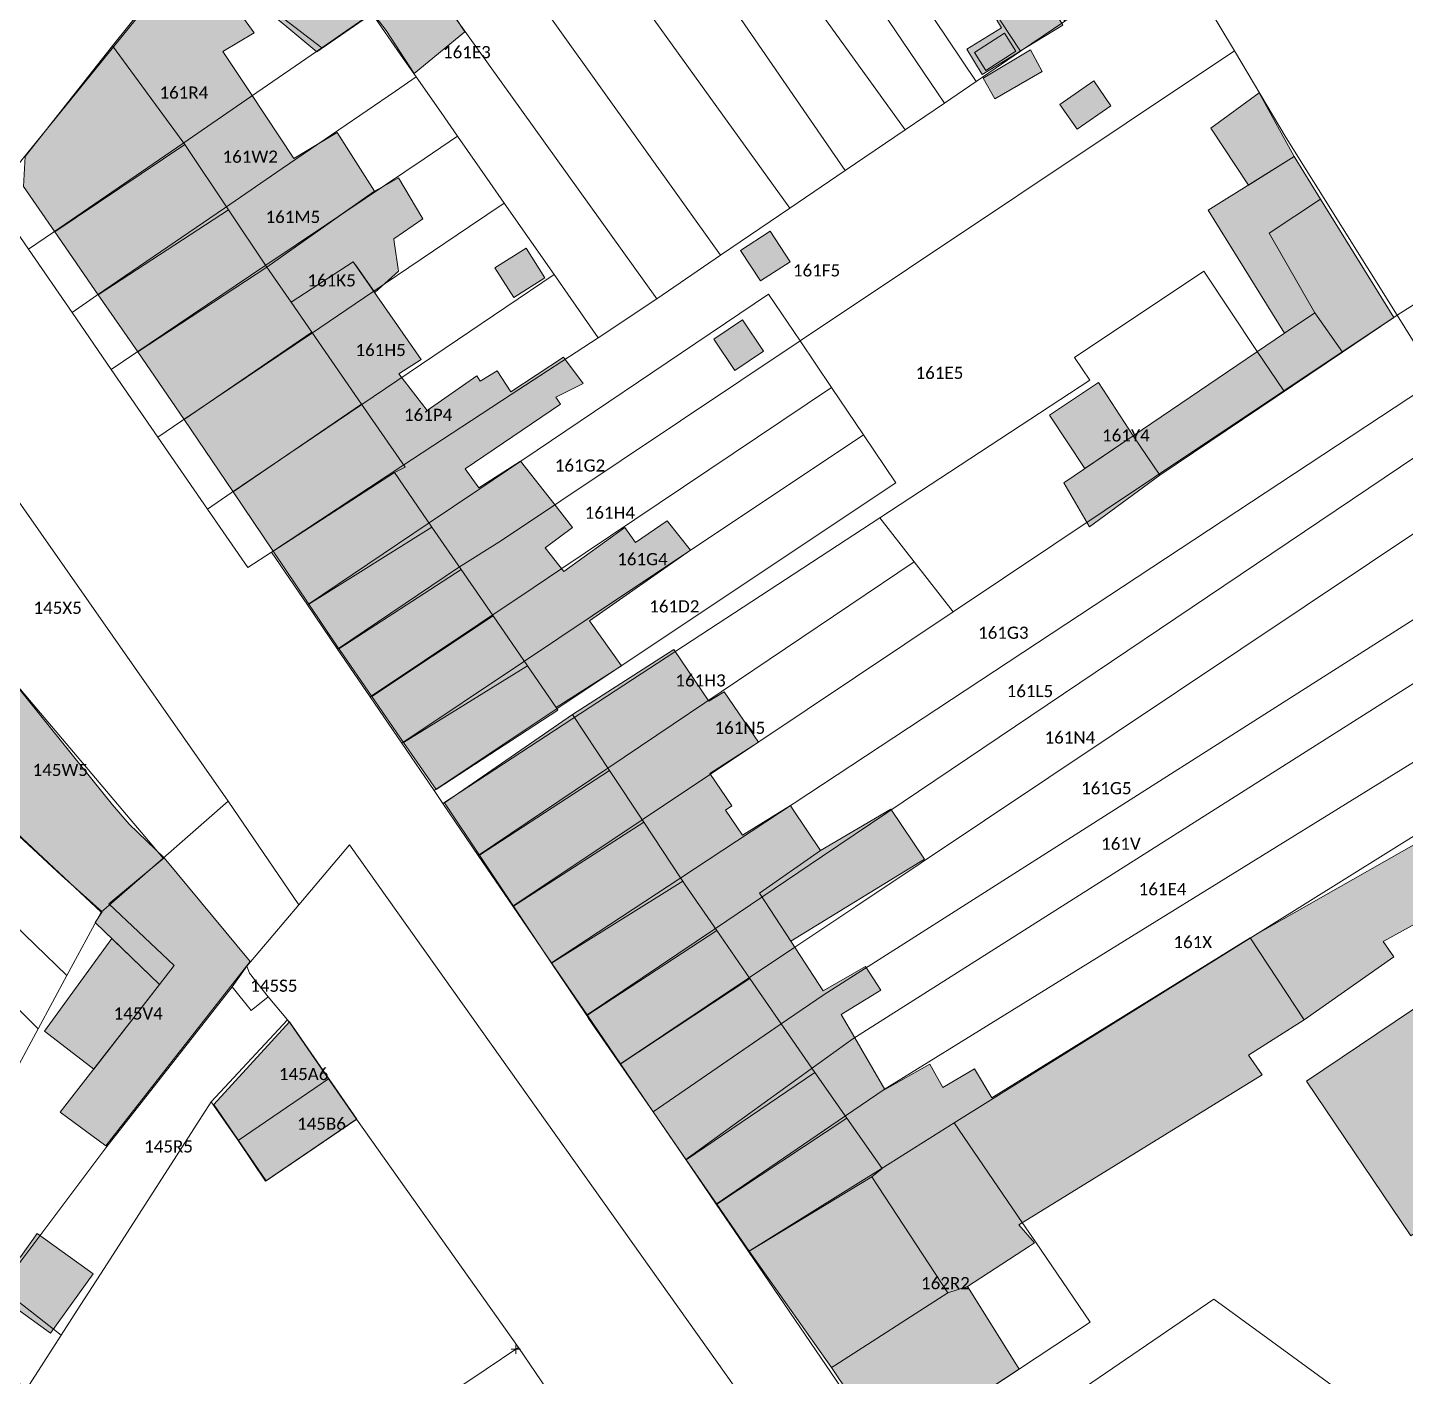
# Model space of a CAD drawing. Header units: metres. Extents: x 113120 to 240396, y 120329 to 242116.
# Drawn here: x 119753.5 to 119844, y 121497.3 to 121585.9 of the extents above; entities that cross this region are included whole.
import ezdxf

# ---------------------------------------------------------------- set-up
doc = ezdxf.new("R2010")
doc.units = ezdxf.units.M
doc.header["$LTSCALE"] = 3
doc.header["$PDMODE"] = 2
doc.header["$PDSIZE"] = 0.3
for name, color, linetype, lineweight in [('Bpn_CaPa', 78, 'Continuous', 0), ('Bpn_ReBu', 4, 'Continuous', 0), ('Bpt_CaNu', 7, 'Continuous', 0), ('Bpt_PrSt', 7, 'Continuous', 0), ('Hachure bâtiment', 11, 'Continuous', 0)]:
    doc.layers.add(name, color=color, linetype=linetype, lineweight=lineweight)
doc.styles.add('Legend', font='')
doc.styles.get('Legend').set_extended_font_data('Calibri')

msp = doc.modelspace()

# ---------------------------------------------------------------- hatches: boundary and pattern name
at = {"layer": 'Hachure bâtiment'}
h = msp.add_hatch(color=256, dxfattribs=at)
h.dxf.hatch_style = 1
h.paths.add_polyline_path([(119802.653, 121608.868), (119804.12, 121609.818), (119802.57, 121612.351), (119803.32, 121612.768), (119801.553, 121615.468), (119802.603, 121616.151), (119807.51, 121608.185), (119804.505, 121606.219), (119803.651, 121608.274)], flags=16)
h.paths.add_polyline_path([(119813.703, 121607.118), (119811.003, 121605.551), (119812.103, 121603.851), (119810.703, 121603.001), (119802.603, 121616.151), (119801.553, 121615.468), (119803.32, 121612.768), (119802.57, 121612.351), (119804.12, 121609.818), (119802.653, 121608.868), (119802.47, 121609.318), (119801.003, 121608.301), (119801.87, 121606.668), (119800.27, 121605.618), (119798.02, 121608.968), (119796.303, 121606.818), (119798.603, 121603.468), (119795.567, 121600.722), (119794.77, 121600.001), (119793.703, 121601.201), (119792.42, 121602.168), (119792.12, 121601.518), (119791.02, 121602.468), (119789.87, 121600.801), (119791.37, 121599.918), (119794.87, 121594.018), (119793.553, 121593.101), (119792.403, 121595.001), (119789.653, 121593.251), (119785.424, 121590.246), (119785.22, 121590.101), (119783.153, 121593.268), (119779.753, 121588.651), (119780.97, 121587.551), (119782.253, 121585.618), (119778.92, 121582.868), (119777.07, 121585.701), (119776.203, 121586.851), (119772.52, 121584.301), (119768.22, 121587.918), (119767.12, 121587.318), (119768.403, 121585.551), (119766.353, 121584.318), (119768.191, 121581.554), (119771.02, 121577.301), (119773.853, 121579.001), (119776.303, 121575.151), (119769.236, 121570.168), (119766.719, 121573.933), (119763.853, 121578.218), (119759.102, 121584.693), (119766.702, 121594.175), (119774.603, 121587.818), (119777.07, 121590.818), (119780.807, 121595.364), (119783.855, 121599.07), (119783.977, 121599.219), (119784.112, 121599.399), (119786.95, 121603.186), (119789.62, 121606.751), (119790.303, 121606.268), (119792.47, 121609.868), (119784.695, 121615.947), (119787.308, 121619.456), (119795.103, 121613.118), (119797.702, 121616.385), (119800.405, 121619.783), (119802.85, 121622.856)])
h = msp.add_hatch(color=256, dxfattribs=at)
h.dxf.hatch_style = 1
h.paths.add_polyline_path([(119818.42, 121584.351), (119816.453, 121583.084), (119815.703, 121584.268), (119817.67, 121585.518)], flags=16)
h.paths.add_polyline_path([(119820.734, 121587.328), (119821.515, 121586.046), (119820.29, 121585.3), (119818.676, 121584.317), (119818.505, 121584.213), (119816.212, 121582.816), (119815.201, 121584.478), (119817.494, 121585.874), (119816.512, 121587.489), (119819.521, 121589.321), (119820.504, 121587.707)])
h = msp.add_hatch(color=256, dxfattribs=at)
h.dxf.hatch_style = 1
h.paths.add_polyline_path([(119820.153, 121583.018), (119817.053, 121581.218), (119816.27, 121582.568), (119819.395, 121584.434)])
h.paths.add_polyline_path([(119818.42, 121584.351), (119816.453, 121583.084), (119815.703, 121584.268), (119817.67, 121585.518)], flags=16)
h = msp.add_hatch(color=256, dxfattribs=at)
h.dxf.hatch_style = 1
h.paths.add_polyline_path([(119763.853, 121578.218), (119755.317, 121572.482), (119753.27, 121575.451), (119753.37, 121577.418), (119759.102, 121584.693)])
h = msp.add_hatch(color=256, dxfattribs=at)
h.dxf.hatch_style = 1
h.paths.add_polyline_path([(119824.67, 121580.751), (119822.453, 121579.218), (119821.32, 121580.851), (119823.553, 121582.401)])
h = msp.add_hatch(color=256, dxfattribs=at)
h.dxf.hatch_style = 1
h.paths.add_polyline_path([(119834.408, 121581.598), (119836.703, 121577.418), (119833.696, 121575.546), (119831.227, 121579.283)])
h = msp.add_hatch(color=256, dxfattribs=at)
h.dxf.hatch_style = 1
h.paths.add_polyline_path([(119766.719, 121573.933), (119758.175, 121568.337), (119755.317, 121572.482), (119763.853, 121578.218)])
h = msp.add_hatch(color=256, dxfattribs=at)
h.dxf.hatch_style = 1
h.paths.add_polyline_path([(119838.428, 121574.618), (119835.07, 121572.401), (119838.053, 121567.168), (119836.074, 121565.827), (119831.053, 121573.901), (119836.703, 121577.418)])
h = msp.add_hatch(color=256, dxfattribs=at)
h.dxf.hatch_style = 1
h.paths.add_polyline_path([(119773.214, 121572.973), (119774.179, 121573.653), (119776.303, 121575.151), (119777.069, 121575.573), (119777.884, 121576.021), (119779.412, 121573.451), (119779.486, 121573.325), (119777.574, 121572.028), (119777.605, 121571.811), (119777.876, 121569.904), (119776.323, 121568.499), (119775.166, 121570.163), (119775.057, 121570.32), (119775.052, 121570.328), (119774.92, 121570.518), (119770.836, 121567.851), (119770.831, 121567.858), (119769.398, 121569.933), (119769.236, 121570.168)])
h = msp.add_hatch(color=256, dxfattribs=at)
h.dxf.hatch_style = 1
h.paths.add_polyline_path([(119843.253, 121566.851), (119839.869, 121564.585), (119838.053, 121567.168), (119835.07, 121572.401), (119838.428, 121574.618)])
h = msp.add_hatch(color=256, dxfattribs=at)
h.dxf.hatch_style = 1
h.paths.add_polyline_path([(119769.236, 121570.168), (119760.76, 121564.589), (119758.175, 121568.337), (119766.719, 121573.933)])
h = msp.add_hatch(color=256, dxfattribs=at)
h.dxf.hatch_style = 1
h.paths.add_polyline_path([(119803.603, 121570.518), (119801.653, 121569.251), (119800.353, 121571.251), (119802.303, 121572.518)])
h = msp.add_hatch(color=256, dxfattribs=at)
h.dxf.hatch_style = 1
h.paths.add_polyline_path([(119779.378, 121564.101), (119777.903, 121563.151), (119779.77, 121560.751), (119783.02, 121563.018), (119783.253, 121562.668), (119784.37, 121563.351), (119785.27, 121561.968), (119788.72, 121564.251), (119788.855, 121564.069), (119790.003, 121562.518), (119788.22, 121561.618), (119788.52, 121561.168), (119782.27, 121556.918), (119783.153, 121555.668), (119785.903, 121557.418), (119788.103, 121554.618), (119789.32, 121553.068), (119787.52, 121551.718), (119788.753, 121550.168), (119792.753, 121553.051), (119793.453, 121552.068), (119795.52, 121553.501), (119797.07, 121551.568), (119790.42, 121546.918), (119792.52, 121543.968), (119788.238, 121541.235), (119786.356, 121543.97), (119784.1, 121547.249), (119781.996, 121550.308), (119780.086, 121553.084), (119777.62, 121556.668), (119778.32, 121557.018), (119775.453, 121561.168), (119772.192, 121565.888), (119770.836, 121567.851), (119774.92, 121570.518)])
h = msp.add_hatch(color=256, dxfattribs=at)
h.dxf.hatch_style = 1
h.paths.add_polyline_path([(119787.503, 121569.451), (119785.453, 121568.168), (119784.22, 121570.118), (119786.27, 121571.401)])
h = msp.add_hatch(color=256, dxfattribs=at)
h.dxf.hatch_style = 1
h.paths.add_polyline_path([(119769.398, 121569.933), (119770.836, 121567.851), (119772.192, 121565.888), (119763.82, 121560.151), (119760.76, 121564.589), (119769.236, 121570.168)])
h = msp.add_hatch(color=256, dxfattribs=at)
h.dxf.hatch_style = 1
h.paths.add_polyline_path([(119839.869, 121564.585), (119827.886, 121556.501), (119826.124, 121559.078), (119836.074, 121565.827), (119838.053, 121567.168)])
h = msp.add_hatch(color=256, dxfattribs=at)
h.dxf.hatch_style = 1
h.paths.add_polyline_path([(119801.853, 121564.651), (119799.97, 121563.368), (119798.603, 121565.418), (119800.47, 121566.701)])
h = msp.add_hatch(color=256, dxfattribs=at)
h.dxf.hatch_style = 1
h.paths.add_polyline_path([(119775.453, 121561.168), (119767.021, 121555.402), (119763.82, 121560.151), (119772.192, 121565.888)])
h = msp.add_hatch(color=256, dxfattribs=at)
h.dxf.hatch_style = 1
h.paths.add_polyline_path([(119822.957, 121556.938), (119820.635, 121560.447), (119823.855, 121562.574), (119826.124, 121559.078)])
h = msp.add_hatch(color=256, dxfattribs=at)
h.dxf.hatch_style = 1
h.paths.add_polyline_path([(119778.32, 121557.018), (119777.62, 121556.668), (119769.651, 121551.5), (119767.021, 121555.402), (119775.453, 121561.168)])
h = msp.add_hatch(color=256, dxfattribs=at)
h.dxf.hatch_style = 1
h.paths.add_polyline_path([(119827.886, 121556.501), (119823.27, 121553.101), (119821.57, 121556.001), (119826.124, 121559.078)])
h = msp.add_hatch(color=256, dxfattribs=at)
h.dxf.hatch_style = 1
h.paths.add_polyline_path([(119748.053, 121550.651), (119751.07, 121546.618), (119750.22, 121545.851), (119759.103, 121534.851), (119760.203, 121533.568), (119762.503, 121531.368), (119758.87, 121528.351), (119763.153, 121524.301), (119762.185, 121523.053), (119757.97, 121527.118), (119758.42, 121527.818), (119755.753, 121530.201), (119748.62, 121536.818), (119747.703, 121536.001), (119746.803, 121536.668), (119745.253, 121534.351), (119746.953, 121532.601), (119744.27, 121530.068), (119745.47, 121528.868), (119740.103, 121522.818), (119739.884, 121522.586), (119737.32, 121519.868), (119738.82, 121518.751), (119737.753, 121517.551), (119736.303, 121518.651), (119734.97, 121516.868), (119738.853, 121513.451), (119737.603, 121511.951), (119735.103, 121514.018), (119733.597, 121512.273), (119732.47, 121510.968), (119733.353, 121510.051), (119733.169, 121509.852), (119732.353, 121508.968), (119731.152, 121509.42), (119730.753, 121509.051), (119736.02, 121504.751), (119733.753, 121501.468), (119732.87, 121502.151), (119731.37, 121499.918), (119729.853, 121501.101), (119728.653, 121499.618), (119728.307, 121499.874), (119722.156, 121504.433), (119724.304, 121508.132), (119724.417, 121508.327), (119724.503, 121508.485), (119726.568, 121512.302), (119728.813, 121516.453), (119728.885, 121516.585), (119728.998, 121516.78), (119731.056, 121520.332), (119732.809, 121523.355), (119732.884, 121523.485), (119732.995, 121523.681), (119735.132, 121527.437), (119737.246, 121531.155), (119739.179, 121534.552), (119739.253, 121534.683), (119739.342, 121534.84), (119741.204, 121538.133), (119743.224, 121541.705), (119743.335, 121541.901), (119743.42, 121542.051), (119745.003, 121544.868), (119745.553, 121544.518), (119747.32, 121548.551), (119740.253, 121553.651), (119738.596, 121553.254), (119741.12, 121557.668)])
h = msp.add_hatch(color=256, dxfattribs=at)
h.dxf.hatch_style = 1
h.paths.add_polyline_path([(119780.086, 121553.084), (119772, 121548.016), (119769.651, 121551.5), (119777.62, 121556.668)])
h = msp.add_hatch(color=256, dxfattribs=at)
h.dxf.hatch_style = 1
h.paths.add_polyline_path([(119781.996, 121550.308), (119773.966, 121545.099), (119773.84, 121545.286), (119772, 121548.016), (119780.086, 121553.084)], flags=17)
h = msp.add_hatch(color=256, dxfattribs=at)
h.dxf.hatch_style = 1
h.paths.add_polyline_path([(119784.1, 121547.249), (119776.131, 121541.964), (119774.051, 121544.975), (119773.966, 121545.099), (119781.996, 121550.308)], flags=17)
h = msp.add_hatch(color=256, dxfattribs=at)
h.dxf.hatch_style = 1
h.paths.add_polyline_path([(119786.356, 121543.97), (119778.223, 121538.936), (119776.131, 121541.964), (119784.1, 121547.249)])
h = msp.add_hatch(color=256, dxfattribs=at)
h.dxf.hatch_style = 1
h.paths.add_polyline_path([(119798.27, 121541.651), (119799.27, 121542.268), (119801.52, 121538.968), (119798.32, 121536.901), (119799.77, 121534.768), (119799.37, 121534.501), (119800.47, 121532.851), (119803.62, 121534.801), (119803.76, 121534.589), (119805.603, 121531.843), (119801.603, 121529.051), (119803.654, 121525.885), (119805.77, 121522.618), (119808.553, 121524.218), (119809.57, 121522.668), (119806.953, 121521.068), (119807.849, 121519.532), (119809.82, 121516.151), (119812.77, 121517.801), (119813.62, 121516.268), (119815.72, 121517.501), (119816.853, 121515.601), (119833.803, 121526.118), (119837.353, 121520.718), (119833.703, 121518.401), (119834.603, 121517.101), (119818.62, 121507.251), (119819.653, 121506.068), (119819.32, 121505.851), (119815.253, 121503.201), (119813.953, 121502.801), (119808.97, 121510.418), (119809.653, 121510.951), (119807.333, 121514.266), (119805.228, 121517.274), (119803.553, 121519.668), (119803.01, 121520.456), (119800.956, 121523.436), (119798.787, 121526.584), (119796.678, 121529.647), (119796.55, 121529.832), (119796.446, 121529.988), (119793.995, 121533.696), (119791.747, 121537.097), (119789.32, 121540.768), (119795.97, 121545.044)])
h = msp.add_hatch(color=256, dxfattribs=at)
h.dxf.hatch_style = 1
h.paths.add_polyline_path([(119788.238, 121541.235), (119788.353, 121541.068), (119780.353, 121535.851), (119778.223, 121538.936), (119786.356, 121543.97)])
h = msp.add_hatch(color=256, dxfattribs=at)
h.dxf.hatch_style = 1
h.paths.add_polyline_path([(119791.747, 121537.097), (119783.196, 121531.541), (119780.903, 121534.968), (119789.32, 121540.768)])
h = msp.add_hatch(color=256, dxfattribs=at)
h.dxf.hatch_style = 1
h.paths.add_polyline_path([(119793.995, 121533.696), (119785.44, 121528.187), (119783.196, 121531.541), (119791.747, 121537.097)])
h = msp.add_hatch(color=256, dxfattribs=at)
h.dxf.hatch_style = 1
h.paths.add_polyline_path([(119854.686, 121513.359), (119848.287, 121509.175), (119844.355, 121506.53), (119837.512, 121516.7), (119865.355, 121535.434), (119872.352, 121525.035), (119866.723, 121521.249), (119860.804, 121517.358)])
h = msp.add_hatch(color=256, dxfattribs=at)
h.dxf.hatch_style = 1
h.paths.add_polyline_path([(119810.22, 121534.567), (119812.429, 121531.267), (119803.654, 121525.885), (119801.603, 121529.051), (119805.603, 121531.843)], flags=17)
h = msp.add_hatch(color=256, dxfattribs=at)
h.dxf.hatch_style = 1
h.paths.add_polyline_path([(119837.353, 121520.718), (119833.803, 121526.118), (119849.37, 121534.951), (119851.17, 121532.001), (119851.922, 121531.025), (119842.539, 121525.864), (119843.249, 121524.854)])
h = msp.add_hatch(color=256, dxfattribs=at)
h.dxf.hatch_style = 1
h.paths.add_polyline_path([(119796.446, 121529.988), (119796.55, 121529.832), (119787.938, 121524.453), (119785.44, 121528.187), (119793.995, 121533.696)])
h = msp.add_hatch(color=256, dxfattribs=at)
h.dxf.hatch_style = 1
h.paths.add_polyline_path([(119768.153, 121524.551), (119758.67, 121512.451), (119755.67, 121514.651), (119762.185, 121523.053), (119763.153, 121524.301), (119758.87, 121528.351), (119762.503, 121531.368)])
h = msp.add_hatch(color=256, dxfattribs=at)
h.dxf.hatch_style = 1
h.paths.add_polyline_path([(119796.678, 121529.647), (119798.787, 121526.584), (119790.244, 121521.006), (119790.16, 121521.131), (119787.938, 121524.453), (119796.55, 121529.832)])
h = msp.add_hatch(color=256, dxfattribs=at)
h.dxf.hatch_style = 1
h.paths.add_polyline_path([(119800.956, 121523.436), (119792.453, 121517.801), (119790.372, 121520.82), (119790.244, 121521.006), (119798.787, 121526.584)], flags=17)
h = msp.add_hatch(color=256, dxfattribs=at)
h.dxf.hatch_style = 1
h.paths.add_polyline_path([(119757.872, 121517.491), (119754.631, 121519.981), (119759.072, 121526.055), (119762.185, 121523.053)], flags=17)
h = msp.add_hatch(color=256, dxfattribs=at)
h.dxf.hatch_style = 1
h.paths.add_polyline_path([(119803.01, 121520.456), (119794.61, 121514.672), (119792.453, 121517.801), (119800.956, 121523.436)], flags=17)
h = msp.add_hatch(color=256, dxfattribs=at)
h.dxf.hatch_style = 1
h.paths.add_polyline_path([(119775.14, 121514.209), (119769.195, 121510.142), (119765.766, 121515.155), (119770.729, 121520.593)])
h = msp.add_hatch(color=256, dxfattribs=at)
h.dxf.hatch_style = 1
h.paths.add_polyline_path([(119803.553, 121519.668), (119805.228, 121517.274), (119796.772, 121511.535), (119794.61, 121514.672), (119803.01, 121520.456)], flags=17)
h = msp.add_hatch(color=256, dxfattribs=at)
h.dxf.hatch_style = 1
h.paths.add_polyline_path([(119807.333, 121514.266), (119798.784, 121508.617), (119796.772, 121511.535), (119805.228, 121517.274)], flags=17)
h = msp.add_hatch(color=256, dxfattribs=at)
h.dxf.hatch_style = 1
h.paths.add_polyline_path([(119809.653, 121510.951), (119808.97, 121510.418), (119800.92, 121505.518), (119798.784, 121508.617), (119807.333, 121514.266)], flags=17)
h = msp.add_hatch(color=256, dxfattribs=at)
h.dxf.hatch_style = 1
h.paths.add_polyline_path([(119813.953, 121502.801), (119806.54, 121498.024), (119806.326, 121497.887), (119800.92, 121505.518), (119808.97, 121510.418)])
h = msp.add_hatch(color=256, dxfattribs=at)
h.dxf.hatch_style = 1
h.paths.add_polyline_path([(119750.814, 121503.198), (119753.083, 121505.173), (119754.163, 121506.679), (119757.836, 121504.044), (119755.042, 121500.151), (119750.806, 121503.19)], flags=17)
h = msp.add_hatch(color=256, dxfattribs=at)
h.dxf.hatch_style = 1
h.paths.add_polyline_path([(119818.467, 121498.066), (119818.653, 121497.768), (119810.153, 121492.168), (119806.326, 121497.887), (119806.54, 121498.024), (119813.953, 121502.801), (119815.253, 121503.201)])

# ---------------------------------------------------------------- linework, layer by layer
at = {"layer": 'Bpn_CaPa'}
for points in [[(119804.196, 121640.601), (119812.054, 121633.88), (119813.97, 121630.83), (119816.286, 121627.143), (119836.604, 121594.797), (119840.287, 121597.63), (119854.578, 121574.034), (119843.455, 121567.01), (119836.179, 121578.662), (119832.786, 121584.36), (119828.723, 121591.1), (119806.354, 121626.929), (119803.953, 121628.9), (119798.561, 121633.458), (119800.424, 121635.82), (119804.196, 121640.601)], [(119789.89, 121622.673), (119792.616, 121626.029), (119800.339, 121619.762), (119805.919, 121611.005), (119806.789, 121609.639), (119821.646, 121586.324), (119818.733, 121584.341), (119802.588, 121608.848), (119800.073, 121612.665), (119797.636, 121616.364), (119789.89, 121622.673)], [(119787.316, 121619.374), (119789.89, 121622.673), (119797.636, 121616.364), (119800.073, 121612.665), (119802.588, 121608.848), (119818.733, 121584.341), (119815.815, 121582.354), (119800.204, 121605.597), (119795.058, 121613.119), (119787.316, 121619.374)], [(119787.316, 121619.374), (119795.058, 121613.119), (119800.204, 121605.597), (119815.815, 121582.354), (119813.737, 121580.94), (119796.237, 121606.797), (119792.404, 121609.848), (119784.521, 121616.011), (119787.316, 121619.374)], [(119811.154, 121579.182), (119806.286, 121585.94), (119804.639, 121588.225), (119795.592, 121600.784), (119793.62, 121603.521), (119781.828, 121612.679), (119784.521, 121616.011), (119792.404, 121609.848), (119796.237, 121606.797), (119813.737, 121580.94), (119811.154, 121579.182)], [(119811.154, 121579.182), (119807.211, 121576.498), (119792.405, 121598.054), (119790.948, 121600.175), (119779.168, 121609.386), (119781.828, 121612.679), (119793.62, 121603.521), (119795.592, 121600.784), (119804.639, 121588.225), (119806.286, 121585.94), (119811.154, 121579.182)], [(119779.168, 121609.386), (119790.948, 121600.175), (119792.405, 121598.054), (119807.211, 121576.498), (119803.583, 121574.029), (119787.73, 121596.053), (119786.349, 121597.17), (119783.883, 121599.165), (119776.039, 121605.514), (119779.168, 121609.386)], [(119772.794, 121601.499), (119776.039, 121605.514), (119783.883, 121599.165), (119786.349, 121597.17), (119787.73, 121596.053), (119803.583, 121574.029), (119799.041, 121570.937), (119783.087, 121593.247), (119780.634, 121595.213), (119772.794, 121601.499)], [(119772.794, 121601.499), (119780.634, 121595.213), (119783.087, 121593.247), (119799.041, 121570.937), (119794.846, 121568.081), (119780.904, 121587.53), (119779.638, 121588.563), (119776.962, 121590.747), (119769.215, 121597.07), (119772.794, 121601.499)], [(119794.846, 121568.081), (119791.004, 121565.523), (119788.11, 121569.671), (119784.836, 121574.363), (119783.892, 121575.716), (119781.769, 121578.758), (119780.682, 121580.317), (119779.051, 121582.653), (119778.05, 121584.088), (119776.137, 121586.83), (119774.67, 121587.96), (119771.326, 121590.536), (119766.771, 121594.045), (119769.215, 121597.07), (119776.962, 121590.747), (119779.638, 121588.563), (119780.904, 121587.53), (119794.846, 121568.081)], [(119766.771, 121594.045), (119771.326, 121590.536), (119774.67, 121587.96), (119776.137, 121586.83), (119772.849, 121584.567), (119768.928, 121587.568), (119764.383, 121591.09), (119766.771, 121594.045)], [(119753.587, 121571.343), (119751.213, 121574.792), (119752.525, 121576.415), (119763.131, 121589.54), (119764.383, 121591.09), (119768.928, 121587.568), (119772.849, 121584.567), (119768.223, 121581.385), (119763.724, 121578.29), (119755.229, 121572.447), (119753.587, 121571.343)], [(119803.583, 121574.029), (119807.211, 121576.498), (119811.154, 121579.182), (119813.737, 121580.94), (119815.815, 121582.354), (119818.733, 121584.341), (119821.646, 121586.324), (119828.723, 121591.1), (119832.786, 121584.36), (119804.259, 121565.313), (119802.187, 121568.38), (119783.152, 121555.555), (119779.84, 121553.323), (119771.909, 121547.979), (119769.552, 121551.436), (119778.168, 121557.121), (119785.296, 121561.805), (119791.004, 121565.523), (119794.846, 121568.081), (119799.041, 121570.937), (119803.583, 121574.029)], [(119753.587, 121571.343), (119755.229, 121572.447), (119763.724, 121578.29), (119768.223, 121581.385), (119772.849, 121584.567), (119776.137, 121586.83), (119778.05, 121584.088), (119779.051, 121582.653), (119777.69, 121581.721), (119770.249, 121576.628), (119766.452, 121574.032), (119758.065, 121568.287), (119756.451, 121567.183), (119753.587, 121571.343)], [(119806.324, 121562.258), (119804.259, 121565.313), (119832.786, 121584.36), (119836.179, 121578.662), (119843.455, 121567.01), (119836.016, 121562.033), (119834.238, 121564.693), (119830.765, 121569.886), (119822.286, 121564.215), (119823.282, 121562.726), (119809.487, 121553.697), (119792.682, 121542.699), (119780.806, 121534.926), (119780.22, 121535.786), (119788.233, 121541.125), (119810.554, 121555.997), (119808.419, 121559.156), (119806.324, 121562.258)], [(119759.024, 121563.445), (119756.451, 121567.183), (119758.065, 121568.287), (119766.452, 121574.032), (119770.249, 121576.628), (119777.69, 121581.721), (119779.051, 121582.653), (119780.682, 121580.317), (119781.769, 121578.758), (119779.571, 121577.279), (119773.167, 121572.967), (119769.111, 121570.236), (119760.629, 121564.526), (119759.024, 121563.445)], [(119762.083, 121559.001), (119759.024, 121563.445), (119760.629, 121564.526), (119769.111, 121570.236), (119773.167, 121572.967), (119779.571, 121577.279), (119781.769, 121578.758), (119783.892, 121575.716), (119784.836, 121574.363), (119782.557, 121572.824), (119776.199, 121568.527), (119772.166, 121565.809), (119763.666, 121560.07), (119762.083, 121559.001)], [(119762.083, 121559.001), (119763.666, 121560.07), (119772.166, 121565.809), (119776.199, 121568.527), (119782.557, 121572.824), (119784.836, 121574.363), (119788.11, 121569.671), (119775.42, 121561.099), (119766.892, 121555.338), (119765.349, 121554.257), (119762.083, 121559.001)], [(119769.552, 121551.436), (119767.984, 121550.428), (119765.349, 121554.257), (119766.892, 121555.338), (119775.42, 121561.099), (119788.11, 121569.671), (119791.004, 121565.523), (119785.296, 121561.805), (119778.168, 121557.121), (119769.552, 121551.436)], [(119809.487, 121553.697), (119823.282, 121562.726), (119822.286, 121564.215), (119830.765, 121569.886), (119834.238, 121564.693), (119836.016, 121562.033), (119827.537, 121556.364), (119814.31, 121547.518), (119811.75, 121550.797), (119809.487, 121553.697)], [(119773.89, 121545.072), (119771.909, 121547.979), (119779.84, 121553.323), (119783.152, 121555.555), (119802.187, 121568.38), (119804.259, 121565.313), (119784.647, 121552.214), (119781.826, 121550.442), (119773.89, 121545.072)], [(119846.1, 121562.769), (119796.35, 121530.012), (119787.934, 121524.471), (119785.402, 121528.184), (119793.832, 121533.822), (119794.7, 121534.402), (119797.104, 121536.011), (119798.301, 121536.811), (119814.31, 121547.518), (119827.537, 121556.364), (119836.016, 121562.033), (119843.455, 121567.01), (119846.1, 121562.769)], [(119806.324, 121562.258), (119788.547, 121550.323), (119786.735, 121549.107), (119776.027, 121541.938), (119773.89, 121545.072), (119781.826, 121550.442), (119784.647, 121552.214), (119804.259, 121565.313), (119806.324, 121562.258)], [(119750.639, 121545.258), (119751.867, 121546.574), (119748.498, 121549.995), (119742.007, 121556.769), (119741.12, 121557.667), (119744.193, 121563.494), (119746.799, 121563.52), (119766.709, 121535.08), (119762.437, 121531.347), (119750.639, 121545.258)], [(119846.1, 121562.769), (119847.905, 121559.883), (119805.737, 121531.468), (119798.637, 121526.684), (119790.269, 121521.045), (119787.934, 121524.471), (119796.35, 121530.012), (119846.1, 121562.769)], [(119806.324, 121562.258), (119808.419, 121559.156), (119790.613, 121547.248), (119786.098, 121544.228), (119778.108, 121538.885), (119776.027, 121541.938), (119786.735, 121549.107), (119788.547, 121550.323), (119806.324, 121562.258)], [(119847.905, 121559.883), (119850.103, 121556.364), (119807.916, 121528.161), (119803.857, 121525.448), (119792.461, 121517.829), (119790.269, 121521.045), (119798.637, 121526.684), (119805.737, 121531.468), (119847.905, 121559.883)], [(119780.22, 121535.786), (119778.108, 121538.885), (119786.098, 121544.228), (119790.613, 121547.248), (119808.419, 121559.156), (119810.554, 121555.997), (119788.233, 121541.125), (119780.22, 121535.786)], [(119852.694, 121552.215), (119805.841, 121522.385), (119802.954, 121520.409), (119794.601, 121514.69), (119792.461, 121517.829), (119803.857, 121525.448), (119807.916, 121528.161), (119850.103, 121556.364), (119852.694, 121552.215)], [(119780.806, 121534.926), (119792.682, 121542.699), (119809.487, 121553.697), (119811.75, 121550.797), (119794.853, 121539.416), (119783.129, 121531.519), (119780.806, 121534.926)], [(119796.747, 121511.542), (119794.601, 121514.69), (119802.954, 121520.409), (119805.841, 121522.385), (119852.694, 121552.215), (119854.59, 121549.175), (119807.727, 121519.474), (119804.992, 121517.495), (119796.747, 121511.542)], [(119785.402, 121528.184), (119783.129, 121531.519), (119794.853, 121539.416), (119811.75, 121550.797), (119814.31, 121547.518), (119798.301, 121536.811), (119797.104, 121536.011), (119794.7, 121534.402), (119793.832, 121533.822), (119785.402, 121528.184)], [(119856.984, 121545.345), (119809.853, 121516.191), (119807.178, 121514.372), (119798.744, 121508.613), (119796.747, 121511.542), (119804.992, 121517.495), (119807.727, 121519.474), (119854.59, 121549.175), (119856.984, 121545.345)], [(119732.771, 121542.865), (119734.945, 121546.746), (119743.269, 121541.88), (119745.279, 121540.003), (119748.635, 121536.87), (119758.354, 121527.797), (119756.115, 121523.64), (119745.689, 121533.714), (119741.138, 121538.112), (119732.771, 121542.865)], [(119750.639, 121545.258), (119762.437, 121531.347), (119758.354, 121527.797), (119748.635, 121536.87), (119745.279, 121540.003), (119747.727, 121542.683), (119746.812, 121543.497), (119750.178, 121545.768), (119750.639, 121545.258)], [(119856.984, 121545.345), (119859.137, 121541.897), (119858.259, 121541.349), (119814.384, 121513.947), (119809.577, 121510.945), (119800.864, 121505.503), (119798.744, 121508.613), (119807.178, 121514.372), (119809.853, 121516.191), (119856.984, 121545.345)], [(119754.227, 121520.135), (119745.47, 121528.867), (119742.719, 121531.427), (119739.187, 121534.662), (119730.92, 121539.561), (119732.771, 121542.865), (119741.138, 121538.112), (119745.689, 121533.714), (119756.115, 121523.64), (119754.227, 121520.135)], [(119754.227, 121520.135), (119752.52, 121516.964), (119742.909, 121526.04), (119740.147, 121528.567), (119737.189, 121531.128), (119728.913, 121535.979), (119730.92, 121539.561), (119739.187, 121534.662), (119742.719, 121531.427), (119745.47, 121528.867), (119754.227, 121520.135)], [(119750.31, 121512.928), (119751.339, 121514.893), (119752.52, 121516.964), (119754.227, 121520.135), (119756.115, 121523.64), (119758.354, 121527.797), (119762.437, 121531.347), (119766.709, 121535.08), (119771.343, 121528.283), (119767.934, 121524.258), (119766.96, 121522.898), (119758.673, 121512.316), (119751.773, 121503.13), (119747.003, 121506.617), (119748.672, 121509.82), (119749.448, 121511.259), (119750.31, 121512.928)], [(119775.127, 121514.209), (119773.293, 121516.851), (119770.763, 121520.511), (119770.593, 121520.721), (119769.339, 121522.238), (119768.095, 121523.785), (119767.934, 121524.258), (119771.343, 121528.283), (119774.659, 121532.209), (119851.234, 121424.462), (119931.091, 121312.978), (119960.854, 121272.144), (119977.526, 121266.375), (119968.019, 121256.457), (119957.59, 121269.293), (119935.534, 121296.44), (119905.817, 121335.933), (119810.095, 121474.644), (119804.89, 121470.982), (119795.362, 121485.101), (119785.757, 121499.199), (119775.127, 121514.209)], [(119753.456, 121496.466), (119735.461, 121510.94), (119728.919, 121516.506), (119720.66, 121521.251), (119722.834, 121525.131), (119731.051, 121520.275), (119747.003, 121506.617), (119751.773, 121503.13), (119755.742, 121500.02), (119753.456, 121496.466)], [(119769.339, 121522.238), (119768.203, 121521.326), (119766.96, 121522.898), (119767.934, 121524.258), (119768.095, 121523.785), (119769.339, 121522.238)], [(119765.593, 121515.334), (119758.554, 121504.391), (119756.788, 121501.647), (119755.742, 121500.02), (119751.773, 121503.13), (119758.673, 121512.316), (119766.96, 121522.898), (119768.203, 121521.326), (119769.339, 121522.238), (119770.593, 121520.721), (119765.593, 121515.334)], [(119765.593, 121515.334), (119770.593, 121520.721), (119770.763, 121520.511), (119773.293, 121516.851), (119767.351, 121512.793), (119765.593, 121515.334)], [(119775.127, 121514.209), (119769.163, 121510.13), (119767.351, 121512.793), (119773.293, 121516.851), (119775.127, 121514.209)], [(119814.384, 121513.947), (119818.846, 121507.41), (119819.718, 121506.133), (119823.316, 121500.863), (119818.66, 121497.795), (119810.005, 121492.093), (119809.003, 121493.562), (119800.864, 121505.503), (119809.577, 121510.945), (119814.384, 121513.947)], [(119812.028, 121489.125), (119813.674, 121490.249), (119831.437, 121502.375), (119834.974, 121499.79), (119842.754, 121494.103), (119836.042, 121489.528), (119830.834, 121485.979), (119819.618, 121478.333), (119814.404, 121485.747), (119812.028, 121489.125)], [(119753.725, 121457.209), (119747.143, 121473.295), (119783.647, 121497.784), (119785.587, 121499.085), (119785.757, 121499.199), (119795.362, 121485.101), (119753.725, 121457.209)]]:
    msp.add_lwpolyline(points, close=True, dxfattribs=at)
for points in [[(119846.1, 121562.769), (119843.455, 121567.01), (119854.578, 121574.034), (119840.287, 121597.63), (119830.848, 121612.43), (119837.623, 121616.694), (119848.382, 121623.466)], [(119810.005, 121492.093), (119818.66, 121497.795), (119823.316, 121500.863), (119819.718, 121506.133), (119818.846, 121507.41), (119814.384, 121513.947), (119858.259, 121541.349)], [(119753.456, 121496.466), (119755.742, 121500.02), (119756.788, 121501.647), (119758.554, 121504.391), (119765.593, 121515.334), (119767.351, 121512.793), (119769.163, 121510.13), (119775.127, 121514.209), (119785.757, 121499.199), (119785.587, 121499.085), (119783.647, 121497.784), (119747.143, 121473.295)], [(119842.754, 121494.103), (119834.974, 121499.79), (119831.437, 121502.375), (119813.674, 121490.249)]]:
    msp.add_lwpolyline(points, dxfattribs=at)
at = {"layer": 'Bpn_ReBu'}
for points in [[(119767.12, 121587.318), (119768.403, 121585.551), (119766.353, 121584.318), (119768.191, 121581.554), (119771.02, 121577.301), (119773.853, 121579.001), (119776.303, 121575.151), (119769.236, 121570.168), (119766.719, 121573.933), (119763.853, 121578.218), (119759.102, 121584.693), (119766.702, 121594.175)], [(119780.97, 121587.551), (119782.253, 121585.618), (119778.92, 121582.868), (119777.07, 121585.701), (119776.203, 121586.851), (119772.52, 121584.301), (119768.22, 121587.918)], [(119750.22, 121545.851), (119759.103, 121534.851), (119760.203, 121533.568), (119762.503, 121531.368), (119758.87, 121528.351), (119763.153, 121524.301), (119762.185, 121523.053), (119757.97, 121527.118), (119758.42, 121527.818), (119755.753, 121530.201), (119748.62, 121536.818)]]:
    msp.add_lwpolyline(points, dxfattribs=at)
for points in [[(119820.734, 121587.328), (119821.515, 121586.046), (119820.29, 121585.3), (119818.676, 121584.317), (119818.505, 121584.213), (119816.212, 121582.816), (119815.201, 121584.478), (119817.494, 121585.874), (119816.512, 121587.489), (119819.521, 121589.321), (119820.504, 121587.707), (119820.734, 121587.328)], [(119818.42, 121584.351), (119816.453, 121583.084), (119815.703, 121584.268), (119817.67, 121585.518), (119818.42, 121584.351)], [(119763.853, 121578.218), (119755.317, 121572.482), (119753.27, 121575.451), (119753.37, 121577.418), (119759.102, 121584.693), (119763.853, 121578.218)], [(119820.153, 121583.018), (119817.053, 121581.218), (119816.27, 121582.568), (119819.395, 121584.434), (119820.153, 121583.018)], [(119824.67, 121580.751), (119822.453, 121579.218), (119821.32, 121580.851), (119823.553, 121582.401), (119824.67, 121580.751)], [(119834.408, 121581.598), (119836.703, 121577.418), (119833.696, 121575.546), (119831.227, 121579.283), (119834.408, 121581.598)], [(119766.719, 121573.933), (119758.175, 121568.337), (119755.317, 121572.482), (119763.853, 121578.218), (119766.719, 121573.933)], [(119838.428, 121574.618), (119835.07, 121572.401), (119838.053, 121567.168), (119836.074, 121565.827), (119831.053, 121573.901), (119836.703, 121577.418), (119838.428, 121574.618)], [(119773.214, 121572.973), (119774.179, 121573.653), (119776.303, 121575.151), (119777.069, 121575.573), (119777.884, 121576.021), (119779.412, 121573.451), (119779.486, 121573.325), (119777.574, 121572.028), (119777.605, 121571.811), (119777.876, 121569.904), (119776.323, 121568.499), (119775.166, 121570.163), (119775.057, 121570.32), (119775.052, 121570.328), (119774.92, 121570.518), (119770.836, 121567.851), (119770.831, 121567.858), (119769.398, 121569.933), (119769.236, 121570.168), (119773.214, 121572.973)], [(119843.253, 121566.851), (119839.869, 121564.585), (119838.053, 121567.168), (119835.07, 121572.401), (119838.428, 121574.618), (119843.253, 121566.851)], [(119769.236, 121570.168), (119760.76, 121564.589), (119758.175, 121568.337), (119766.719, 121573.933), (119769.236, 121570.168)], [(119803.603, 121570.518), (119801.653, 121569.251), (119800.353, 121571.251), (119802.303, 121572.518), (119803.603, 121570.518)], [(119779.378, 121564.101), (119777.903, 121563.151), (119779.77, 121560.751), (119783.02, 121563.018), (119783.253, 121562.668), (119784.37, 121563.351), (119785.27, 121561.968), (119788.72, 121564.251), (119788.855, 121564.069), (119790.003, 121562.518), (119788.22, 121561.618), (119788.52, 121561.168), (119782.27, 121556.918), (119783.153, 121555.668), (119785.903, 121557.418), (119788.103, 121554.618), (119789.32, 121553.068), (119787.52, 121551.718), (119788.753, 121550.168), (119792.753, 121553.051), (119793.453, 121552.068), (119795.52, 121553.501), (119797.07, 121551.568), (119790.42, 121546.918), (119792.52, 121543.968), (119788.238, 121541.235), (119786.356, 121543.97), (119784.1, 121547.249), (119781.996, 121550.308), (119780.086, 121553.084), (119777.62, 121556.668), (119778.32, 121557.018), (119775.453, 121561.168), (119772.192, 121565.888), (119770.836, 121567.851), (119774.92, 121570.518), (119779.378, 121564.101)], [(119787.503, 121569.451), (119785.453, 121568.168), (119784.22, 121570.118), (119786.27, 121571.401), (119787.503, 121569.451)], [(119769.398, 121569.933), (119770.836, 121567.851), (119772.192, 121565.888), (119763.82, 121560.151), (119760.76, 121564.589), (119769.236, 121570.168), (119769.398, 121569.933)], [(119839.869, 121564.585), (119827.886, 121556.501), (119826.124, 121559.078), (119836.074, 121565.827), (119838.053, 121567.168), (119839.869, 121564.585)], [(119801.853, 121564.651), (119799.97, 121563.368), (119798.603, 121565.418), (119800.47, 121566.701), (119801.853, 121564.651)], [(119775.453, 121561.168), (119767.021, 121555.402), (119763.82, 121560.151), (119772.192, 121565.888), (119775.453, 121561.168)], [(119822.957, 121556.938), (119820.635, 121560.447), (119823.855, 121562.574), (119826.124, 121559.078), (119822.957, 121556.938)], [(119778.32, 121557.018), (119777.62, 121556.668), (119769.651, 121551.5), (119767.021, 121555.402), (119775.453, 121561.168), (119778.32, 121557.018)], [(119827.886, 121556.501), (119823.27, 121553.101), (119821.57, 121556.001), (119826.124, 121559.078), (119827.886, 121556.501)], [(119780.086, 121553.084), (119772, 121548.016), (119769.651, 121551.5), (119777.62, 121556.668), (119780.086, 121553.084)], [(119781.996, 121550.308), (119773.966, 121545.099), (119773.84, 121545.286), (119772, 121548.016), (119780.086, 121553.084), (119781.996, 121550.308)], [(119784.1, 121547.249), (119776.131, 121541.964), (119774.051, 121544.975), (119773.966, 121545.099), (119781.996, 121550.308), (119784.1, 121547.249)], [(119786.356, 121543.97), (119778.223, 121538.936), (119776.131, 121541.964), (119784.1, 121547.249), (119786.356, 121543.97)], [(119798.27, 121541.651), (119799.27, 121542.268), (119801.52, 121538.968), (119798.32, 121536.901), (119799.77, 121534.768), (119799.37, 121534.501), (119800.47, 121532.851), (119803.62, 121534.801), (119803.76, 121534.589), (119805.603, 121531.843), (119801.603, 121529.051), (119803.654, 121525.885), (119805.77, 121522.618), (119808.553, 121524.218), (119809.57, 121522.668), (119806.953, 121521.068), (119807.849, 121519.532), (119809.82, 121516.151), (119812.77, 121517.801), (119813.62, 121516.268), (119815.72, 121517.501), (119816.853, 121515.601), (119833.803, 121526.118), (119837.353, 121520.718), (119833.703, 121518.401), (119834.603, 121517.101), (119818.62, 121507.251), (119819.653, 121506.068), (119819.32, 121505.851), (119815.253, 121503.201), (119813.953, 121502.801), (119808.97, 121510.418), (119809.653, 121510.951), (119807.333, 121514.266), (119805.228, 121517.274), (119803.553, 121519.668), (119803.01, 121520.456), (119800.956, 121523.436), (119798.787, 121526.584), (119796.678, 121529.647), (119796.55, 121529.832), (119796.446, 121529.988), (119793.995, 121533.696), (119791.747, 121537.097), (119789.32, 121540.768), (119795.97, 121545.044), (119798.27, 121541.651)], [(119788.238, 121541.235), (119788.353, 121541.068), (119780.353, 121535.851), (119778.223, 121538.936), (119786.356, 121543.97), (119788.238, 121541.235)], [(119791.747, 121537.097), (119783.196, 121531.541), (119780.903, 121534.968), (119789.32, 121540.768), (119791.747, 121537.097)], [(119793.995, 121533.696), (119785.44, 121528.187), (119783.196, 121531.541), (119791.747, 121537.097), (119793.995, 121533.696)], [(119854.686, 121513.359), (119848.287, 121509.175), (119844.355, 121506.53), (119837.512, 121516.7), (119865.355, 121535.434), (119872.352, 121525.035), (119866.723, 121521.249), (119860.804, 121517.358), (119854.686, 121513.359)], [(119810.22, 121534.567), (119812.429, 121531.267), (119803.654, 121525.885), (119801.603, 121529.051), (119805.603, 121531.843), (119810.22, 121534.567)], [(119837.353, 121520.718), (119833.803, 121526.118), (119849.37, 121534.951), (119851.17, 121532.001), (119851.922, 121531.025), (119842.539, 121525.864), (119843.249, 121524.854), (119837.353, 121520.718)], [(119796.446, 121529.988), (119796.55, 121529.832), (119787.938, 121524.453), (119785.44, 121528.187), (119793.995, 121533.696), (119796.446, 121529.988)], [(119768.153, 121524.551), (119758.67, 121512.451), (119755.67, 121514.651), (119762.185, 121523.053), (119763.153, 121524.301), (119758.87, 121528.351), (119762.503, 121531.368), (119768.153, 121524.551)], [(119796.678, 121529.647), (119798.787, 121526.584), (119790.244, 121521.006), (119790.16, 121521.131), (119787.938, 121524.453), (119796.55, 121529.832), (119796.678, 121529.647)], [(119800.956, 121523.436), (119792.453, 121517.801), (119790.372, 121520.82), (119790.244, 121521.006), (119798.787, 121526.584), (119800.956, 121523.436)], [(119757.872, 121517.491), (119754.631, 121519.981), (119759.072, 121526.055), (119762.185, 121523.053), (119757.872, 121517.491)], [(119803.01, 121520.456), (119794.61, 121514.672), (119792.453, 121517.801), (119800.956, 121523.436), (119803.01, 121520.456)], [(119775.14, 121514.209), (119769.195, 121510.142), (119765.766, 121515.155), (119770.729, 121520.593), (119775.14, 121514.209)], [(119803.553, 121519.668), (119805.228, 121517.274), (119796.772, 121511.535), (119794.61, 121514.672), (119803.01, 121520.456), (119803.553, 121519.668)], [(119807.333, 121514.266), (119798.784, 121508.617), (119796.772, 121511.535), (119805.228, 121517.274), (119807.333, 121514.266)], [(119809.653, 121510.951), (119808.97, 121510.418), (119800.92, 121505.518), (119798.784, 121508.617), (119807.333, 121514.266), (119809.653, 121510.951)], [(119813.953, 121502.801), (119806.54, 121498.024), (119806.326, 121497.887), (119800.92, 121505.518), (119808.97, 121510.418), (119813.953, 121502.801)], [(119750.814, 121503.198), (119753.083, 121505.173), (119754.163, 121506.679), (119757.836, 121504.044), (119755.042, 121500.151), (119750.806, 121503.19), (119750.814, 121503.198)], [(119818.467, 121498.066), (119818.653, 121497.768), (119810.153, 121492.168), (119806.326, 121497.887), (119806.54, 121498.024), (119813.953, 121502.801), (119815.253, 121503.201), (119818.467, 121498.066)]]:
    msp.add_lwpolyline(points, close=True, dxfattribs=at)
at = {"layer": 'Bpt_PrSt'}
msp.add_point((119785.587, 121499.085), dxfattribs=at)

# ---------------------------------------------------------------- texts
at = {"layer": 'Bpt_CaNu', "char_height": 0.8, "attachment_point": 7, "style": 'Legend'}
for s, insert in [('161E3', (119780.809, 121583.871)), ('161R4', (119762.19, 121581.216)), ('161W2', (119766.33, 121577.006)), ('161M5', (119769.153, 121573.049)), ('161K5', (119771.908, 121568.88)), ('161F5', (119803.788, 121569.539)), ('161H5', (119775.06, 121564.31)), ('161E5', (119811.839, 121562.805)), ('161P4', (119778.245, 121560.049)), ('161Y4', (119824.083, 121558.702)), ('161G2', (119788.147, 121556.726)), ('161H4', (119790.113, 121553.625)), ('161G4', (119792.249, 121550.571)), ('145X5', (119753.915, 121547.375)), ('161D2', (119794.352, 121547.471)), ('161G3', (119815.945, 121545.74)), ('161H3', (119796.068, 121542.608)), ('161L5', (119817.822, 121541.907)), ('161N5', (119798.636, 121539.491)), ('161N4', (119820.308, 121538.856)), ('145W5', (119753.858, 121536.728)), ('161G5', (119822.708, 121535.527)), ('161V', (119824.025, 121531.879)), ('161E4', (119826.49, 121528.894)), ('161X', (119828.77, 121525.424)), ('145S5', (119768.149, 121522.556)), ('145V4', (119759.173, 121520.732)), ('145A6', (119770.034, 121516.756)), ('145B6', (119771.225, 121513.49)), ('145R5', (119761.183, 121512)), ('162R2', (119812.2, 121503.02))]:
    msp.add_mtext(s, dxfattribs=dict(at, insert=insert))

doc.saveas('drawing.dxf')
